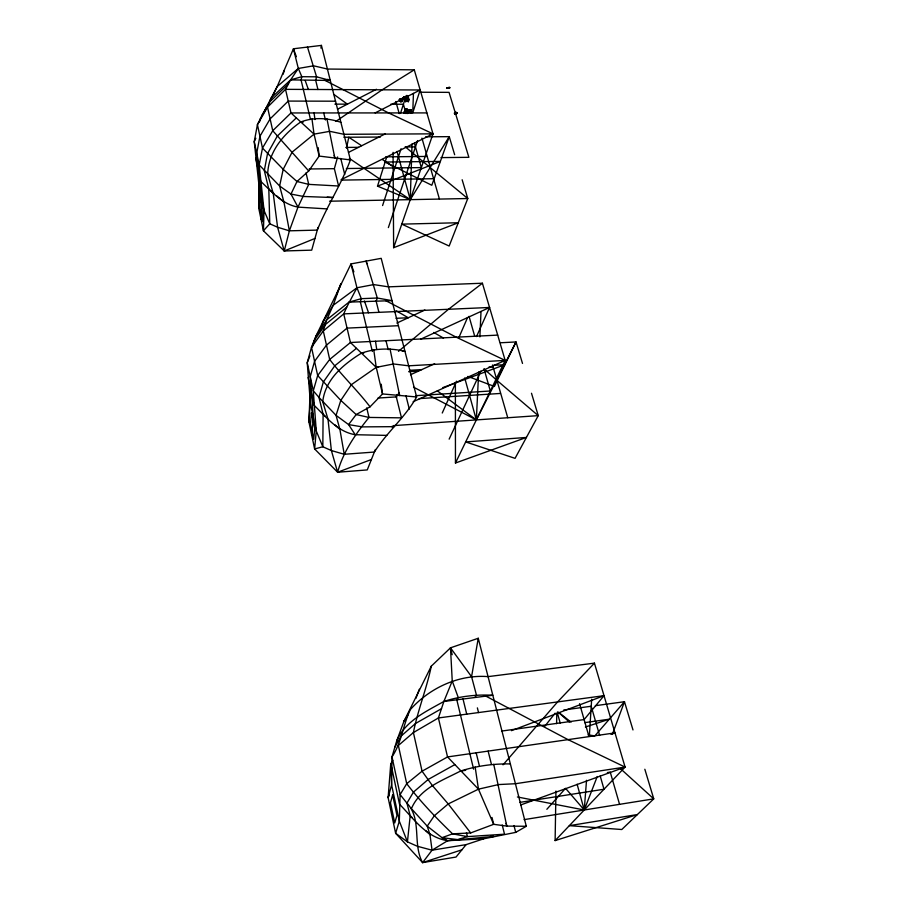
<?xml version="1.0" encoding="UTF-8"?>
<svg xmlns="http://www.w3.org/2000/svg" width="908" height="908" viewBox="0 0 908 908"><rect width="100%" height="100%" fill="white"/><g stroke="black" fill="none" stroke-linecap="round" stroke-linejoin="round"><path stroke-width="1.36" d="M555.946 791.05L555.117 840.592L637.382 814.555L569.316 825.667L621.776 829.515L653.76 798.858L644.839 769.246M531.498 393.255L538.24 415.637L515.063 458.347L465.668 441.924L526.413 437.452L455.453 463.023L455.385 383.709M309.957 355.8L307.233 362.712L313.283 390.792L318.98 397.42L323.112 414.309L322.828 446.759L331.375 450.55L344.245 454.284L374.368 452.048C386.763 432.344 405.297 417.271 416.613 396.966L381.201 258.337L350.999 263.91L315.905 336.187L311.501 347.231L307.233 362.712L310.445 403.651L316.268 430.982L322.828 446.759L314.622 448.949L308.936 421.936L310.082 392.222M259.245 180.181L258.712 208.102L263.433 230.78L284.238 250.971L311.705 250.154L318.004 227.488M556.593 723.653L556.786 713.767M406.478 95.476L405.66 101.98L405.592 96.623L409.031 99.574L408.26 101.98M406.897 108.767L406.421 110.674L405.706 108.937L404.435 113.228L405.762 111.718L411.494 111.718L411.006 113.228L410.949 109.823L405.967 109.8L403.924 112.978L405.297 110.697L405.24 112.081L404.332 112.081L404.174 113.216L405.706 108.937L406.897 108.767L407.805 113.171L405.762 111.718L405.286 109.789L404.332 112.081L405.297 110.697L404.934 112.615M412.05 143.929L410.246 199.635L377.512 186.151L386.797 156.755M259.223 187.616L264.035 210.474L269.767 223.788L277.587 227.25L289.38 230.825L317.278 230.11C327.016 206.082 341.408 184.233 350.397 159.922L321.421 45.4L293.432 48.771L277.178 86.566L257.429 124.623L254.24 141.625L259.223 187.616L258.712 208.102L259.325 205.367M261.061 219.384L261.618 198.988L256.703 153.225L259.938 136.291L270.119 118.891L288.233 101.083L335.54 101.197M478.664 372.03L476.337 419.916L413.571 387.171M479.878 336.902L481.013 311.478M413.446 93.388L412.754 112.785L420.166 89.983L285.521 89.347L267.519 107.178L257.429 124.623L262.48 148.072L259.2 164.938L264.035 210.474L263.433 230.78L269.767 223.788L268.813 189.08L264.307 170.602L267.531 153.6L277.303 136.075L296.314 117.881L314.054 134.134L319.162 156.074L308.709 170.965L296.984 181.498L290.98 194.062L297.972 207.115L289.38 230.825L284.238 250.971L314.962 238.463M457.291 112.898L454.499 112.842L457.212 112.808L455.067 114.011L457.303 113.273L456.611 112.66C457.564 113.954 456.883 112.535 455.078 114.011L457.246 112.706L455.101 114.033M455.725 113.682L455.328 112.751L456.781 112.762L454.613 113.738L457.235 113.046M555.117 840.592L625.079 767.09L594.434 663.146L488.061 676.63C458.858 674.303 429.654 687.923 410.416 709.511C403.004 724.868 401.62 742.574 392.006 756.852L400.122 794.591L406.932 803.137L410.2 815.725L407.431 841.852L399.316 821.138L391.609 784.898L392.006 756.852L396.671 741.03L403.958 721.293L431.3 666.154L450.493 647.835L478.255 638.256L526.299 826.28L515.71 832.375L483.658 838.81L466.099 844.622L432.049 850.194L417.294 846.245L407.431 841.852L395.627 833.283L388.125 797.678L390.735 763.923L392.733 760.495M589.337 736.252L591.675 699.171M455.555 112.002L456.747 113.25M403.186 97.928L402.914 99.562L403.742 97.315L402.914 99.562L401.858 100.028L399.361 99.301M517.412 796.974L584.241 809.993L586.523 780.324M308.936 421.936L310.377 398.43M456.69 113.432L457.303 113.273L454.431 113.296L457.212 112.808M311.762 435.375L313.339 417.237L310.241 376.672L314.565 361.316L326.471 345.131L347.06 328.117L398.408 325.7M447.757 87.883L446.713 88.167L449.664 87.906L449.006 87.565C442.866 89.665 453.784 86.453 447.962 88.269C452.593 86.215 441.765 89.926 449.403 87.452L447.269 88.382M399.497 99.903L399.577 99.278M399.679 99.381L399.679 100.89L401.881 101.775L403.118 97.848L402.199 100.765L399.52 99.778L401.654 100.039C404.196 99.312 401.711 98.28 400.405 99.199M406.171 99.846C403.402 97.417 411.267 97.338 405.604 98.632M406.739 98.495C410.371 99.04 406.069 99.051 406.92 98.563C403.856 99.154 407.295 102.525 408.35 99.528M405.694 100.039L406.568 98.632M408.135 98.37L406.92 99.88L408.067 98.132M408.43 99.789C407.556 96.691 408.067 101.026 408.384 99.267M474.963 697.389L476.462 695.119L471.57 676.698L478.255 638.256M320.921 48.124L321.421 45.4M259.575 121.785L260.051 119.198L269.676 101.946L270.902 98.212L290.617 79.881L298.312 68.452L313.612 65.807L327.402 69.042L414.275 69.837L433.002 133.851L393.629 247.702L458.279 222.744L401.779 224.14L449.154 246.034L467.768 198.523L462.149 179.761M449.574 87.701L448.075 87.804L449.403 87.452M346.527 148.072L348.786 137.233L361.498 145.666M315.768 80.052L316.563 76.817L307.449 46.932M431.3 666.154C426.658 688.695 417.85 710.022 413.401 732.563L422.072 771.21L432.276 785.409L448.223 803.932L470.673 832.942L493.668 824.316L506.789 826.098L526.299 826.28M448.972 88.087L449.664 87.906L446.781 88.076L449.505 87.77M314.872 339.978L315.905 336.187L326.687 319.854L333.145 305.326L340.965 283.602L336.755 294.113M426.874 112.91L290.991 112.955L272.74 130.718L262.48 148.072L283.205 169.308L296.984 181.498L308.709 184.369L338.605 186.004L334.36 168.672L337.628 156.936M312.431 346.879L314.191 340.5L325.473 324.474L346.697 307.21L356.946 287.768L350.999 263.91L353.882 271.855M321.625 326.835L323.078 321.625L326.585 315.644M404.015 112.74L405.592 110.481M407.737 99.574L406.841 96.43L408.135 96.441L409.031 99.574L399.395 99.608L401.484 99.664L401.574 98.7L400.496 98.87M401.654 100.039L401.972 99.619M399.997 99.88L399.679 100.89L400.723 99.88L399.815 99.869L400.973 100.765L401.415 99.358L402.448 99.959M402.062 101.185L400.655 101.775L401.415 99.358M401.813 100.3L402.199 99.074M407.136 97.508L405.842 97.508L405.592 96.623L404.775 98.847L406.375 99.369L408.135 96.441L407.374 98.847M400.496 113.409L405.91 96.305M405.082 99.914L406.16 96.509M405.354 100.902L407.079 95.465L406.375 99.369L404.366 97.86M405.002 112.229L405.479 110.719M405.717 110.572L405.967 109.8L407.193 109.823L405.967 109.8L406.512 113.375M405.286 113.228L405.762 111.718M406.103 110.311L411.755 112.615L410.949 109.823L406.818 111.332M405.967 111.468L407.442 110.719M406.58 109.8L407.34 110.322L406.296 108.847L406.829 110.719M406.727 110.311L406.841 110.186M406.251 112.467L407.726 111.718M406.614 112.104L407.84 112.115L405.797 113.375M407.227 112.104L407.647 113.591M407.987 112.615L407.374 112.603L411.755 112.615L410.87 112.728M405.002 110.572L411.211 110.719L410.722 112.229L410.949 109.823L406.761 112.603L407.749 113.364M382.586 205.548L401.064 148.73M491.988 817.472L493.668 824.316L478.459 789.165L447.542 756.932L438.405 717.967L443.876 701.464L452.241 680.966L450.493 647.835L471.57 676.698M388.363 227.59L417.578 140.581M283.08 74.263L284.442 70.347M376.264 301.002L377.297 298.017L366.117 260.937L366.809 263.672M456.826 112.898L454.522 112.864L456.735 112.853M375.401 449.46L367.263 469.924L337.628 472.239C343.247 451.401 355.698 433.933 368.989 417.43L366.741 407.885M415.932 698.32L419.314 689.229M612.321 734.413L624.477 701.714L595.364 705.686M389.112 795.056L388.125 797.678L391.609 784.898L390.735 763.923M546.854 809.289L565.559 788.326L584.241 809.993L597.248 776.522M455.373 112.83C452.808 112.864 459.3 113.375 455.566 112.172M397.307 394.344L396.297 396.898L401.484 417.85L368.989 417.43L356.163 414.559L340.806 400.383L317.675 375.549L311.501 347.231L323.293 330.955L343.723 313.884L346.697 307.21M447.723 88.178L449.471 87.508L446.952 88.019L448.904 87.951M403.311 98.563L403.867 97.44M458.892 337.572L467.575 317.516M442.253 413.015L456.508 381.19M476.518 336.562L489.56 307.471L343.723 313.884L350.431 342.509L376.241 367.354L382.506 393.947L370.055 406.818L356.163 414.559L348.604 424.592L355.221 434.716L386.819 435.386M449.142 439.143L480.877 371.168M255.829 138.266L254.24 141.625L259.2 164.938L279.619 185.992L290.98 194.062L303.442 196.469L332.748 197.535L327.209 197.104M455.453 463.023L505.166 360.408L482.409 283.228L388.476 286.849L373.699 284.59L356.946 287.768L333.145 305.326L323.078 321.625M270.493 100.289L277.178 86.566L298.312 68.452L293.432 48.771L296.371 56.705M255.772 158.14L260.675 181.305C271.776 191.713 282.195 204.209 297.972 207.115L308.709 184.369L306.041 172.872M290.617 79.881L330.296 80.46L316.563 76.817L301.831 76.703L290.617 79.881L285.521 89.347L290.991 112.955L296.314 117.881M437.316 390.837L476.337 419.916L496.608 380.089L484.463 369.261M396.671 741.03C405.138 720.975 426.056 711.52 443.876 701.464C459.63 696.277 476.28 694.359 492.817 695.244L443.876 701.464M394.81 747.216L401.143 736.036L415.592 723.449L441.515 708.683M261.731 115.725L266.589 107.541M408.248 714.358L403.958 721.293L406.375 717.922M349.296 158.367L410.246 199.635L430.142 167.526L405.195 146.756M448.961 87.815L448.098 87.724L448.961 87.531M401.484 99.664L402.675 99.176L403.197 97.485M404.287 112.728L405.626 111.219L407.59 111.219M446.929 88.212L448.427 87.951M611.027 734.368L615 732.892L447.542 756.932L422.072 771.21L406.716 783.706L400.122 794.591L399.316 821.138L395.627 833.283L422.617 862.6L432.049 850.194L447.689 840.683L493.85 836.404L491.103 835.95M544.789 726.286L555.129 713.143M466.099 844.622L456.032 857.05L422.617 862.6C412.198 844.009 422.334 819.356 406.932 803.137L413.469 792.082L428.236 779.427L454.738 764.684M448.087 87.86L449.006 87.565M502.226 824.975L504.507 834.191L467.382 836.62L452.57 833.839C436.237 818.119 420.586 801.662 406.716 783.706L398.374 745.479L413.401 732.563L438.405 717.967L604.024 695.676L584.116 719.579L501.534 731.088M503.032 764.82L557.569 701.929L594.434 663.146M405.831 100.209L408.225 99.778M400.099 100.448L399.679 100.89L399.406 99.903M288.392 83.933L269.676 101.946L267.519 107.178L272.74 130.718L308.709 170.965M455.952 112.547L456.713 112.91C452.524 112.547 455.702 114.465 456.293 113.16C452.979 113.75 455.759 112.626 455.022 113.977L455.589 113.523L454.67 113.67M407.408 112.49L406.659 111.968L405.274 112.864L406.001 111.922M340.886 122.308C327.856 117.972 313.498 116.95 300.548 122.092C283.058 134.373 268.393 151.999 267.667 174.257L273.229 193.347L277.587 227.25L284.238 250.971M406.148 110.174L404.775 111.082L405.138 112.694M446.952 88.019L447.86 88.235M341.124 179.705L433.002 133.851L343.916 134.293L329.808 131.331L314.054 134.134L292.149 152.124L283.205 169.308L279.619 185.992L283.954 202.098L289.38 230.825M398.476 351.339L448.495 309.276L482.409 283.228M356.413 348.366L334.802 365.754L323.327 382.018L318.98 397.42L336.051 415.365L348.604 424.592L362.213 426.885L394.004 426.658L391.303 426.544M348.99 302.126L392.006 300.639L377.297 298.017L361.316 298.675L348.99 302.126L326.687 319.854L323.293 330.955L329.683 359.454C342.225 376.014 357.411 390.304 370.055 406.818M448.234 87.94L448.734 87.815M402.358 351.305L404.945 351.283C390.463 348.002 375.163 348.127 361.146 353.314C343.315 364.505 325.257 379.351 322.737 401.699L328.015 419.258L331.375 450.55L337.628 472.239L371.406 459.505M335.926 121.366L382.177 89.801L414.275 69.837M406.182 112.104L407.84 112.115L406.829 112.104M337.583 109.21L376.434 89.268M402.868 98.62L407.329 96.35L406.455 96.486M375.152 112.898L420.166 89.983M510.364 763.923C493.464 763.628 476.541 765.909 460.424 771.096C442.321 780.528 419.916 788.303 411.415 808.653L427.225 826.155L441.992 837.675L447.689 840.683L483.658 838.81M408.225 112.229L411.211 110.719M348.513 152.385L385.128 133.941M485.632 695.993L568.045 739.634L625.079 767.09L515.426 783.729L498.492 784.569L478.459 789.165L448.223 803.932L434.33 815.725L427.225 826.155L429.983 834.702L432.049 850.194M396.875 323.066L424.899 310.014M420.949 339.07L489.56 307.471M410.495 374.743L434.648 363.756M413.14 401.722L505.166 360.408L456.247 337.186L385.65 300.605M406.943 112.49L407.84 112.115M377.512 186.151L440.369 161.42L385.128 162.033L431.811 185.266L449.256 136.665L425.716 136.802M511.42 730.668L604.024 695.676M442.775 387.614L504.984 364.664L493.77 365.3M520.647 804.987L625.079 767.09M585.399 727.024L609.313 719.193L584.661 722.643M422.617 862.6L461.9 849.809M454.477 113.466L455.385 113.262M524.086 819.629L653.76 798.858L620.743 768.917M520.012 802.354L603.99 789.234L600.188 775.897M607.361 772.56L609.972 772.163M460.424 771.096L465.702 770.313M563.72 710.011L591.199 706.254L599.643 735.457M447.179 88.258L447.848 88.167M430.256 134.191L433.002 133.851L388.545 112.921L324.417 80.108M401.676 98.7L401.858 100.028M393.096 425.659L538.24 415.637L496.948 380.395L507.754 417.748M419.19 398.612L500.478 393.448M378 398.044L396.932 396.864M415.785 395.672L490.343 390.996L483.987 368.716M409.485 370.305L421.777 369.613M408.645 371.69L418.497 371.134M488.913 367.093L492.794 366.866M378.534 367.229L376.241 367.354L351.441 384.617L340.806 400.383L336.051 415.365L339.887 429.336L344.245 454.284M505.166 360.408L408.657 365.81L393.505 363.972L376.241 367.354L373.733 349.784M500.444 342.77L516.028 341.953L522.509 363.438M361.146 353.314L363.711 353.178M497.709 335.109L350.431 342.509L329.683 359.454L317.675 375.549L313.283 390.792L316.268 430.982L314.622 448.949L337.628 472.239M470.673 832.942L452.57 833.839L441.992 837.675L457.621 839.582L467.382 836.62L466.451 832.659M396.036 318.311L408.282 317.755L396.126 310.74M402.539 98.212L403.674 98.2L403.617 97.111M491.035 836.484L493.85 836.404M447.792 88.031L447.02 88.099M329.536 201.213L467.768 198.523L430.449 167.787L439.427 199.068M341.397 180.102L433.354 178.728M309.185 168.979L334.36 168.672M346.357 168.525L421.335 167.594L414.389 143.078M385.718 156.846L426.953 156.437M440.959 157.606L468.88 157.322L449.051 92.355L419.734 92.23M345.857 147.425L358.558 147.323M405.751 146.948L415.467 146.88M343.848 137.256L380.395 137.051M300.548 122.092L303.204 122.081M405.672 110.311L407.34 110.322L406.319 110.311M404.559 111.332L405.479 111.332M404.934 112.467L405.524 112.467M334.904 104.136L347.424 104.159L334.087 94.568M390.803 104.227L403.402 104.25L406.035 113.557M404.117 96.974L406.602 96.974M405.15 97.633L407.749 97.644M402.505 97.848L406.852 97.86L406.319 95.998M402.392 98.484L407.42 98.495M406.046 100.777L408.645 100.777M297.972 207.115L327.096 208.897M416.613 396.966L382.506 393.947L381.235 384.209M406.432 99.608L405.422 99.12M350.397 159.922L319.162 156.074L318.197 147.652M588.168 734.913L594.854 735.866L624.477 701.714L632.99 729.941M402.494 99.074L402.619 97.724M403.674 98.2L402.732 98.019L403.231 98.348M391.552 767.033L399.52 804.238C413.707 818.653 426.102 837.562 447.689 840.683M308.118 377.467L314.077 405.274C326.267 417.078 337.447 431.709 355.221 434.716M327.674 79.518L330.296 80.46L327.743 79.325M406.216 109.913L407.34 110.322M467.858 376.411L494.395 386.445L516.028 341.953L496.767 379.76L492.499 364.982M433.786 332.476L443.49 338.082M382.302 159.479L395.014 167.923M407.976 111.332L405.967 109.8M559.033 712.678L571.075 722.166M268.813 189.08L273.853 193.415M276.883 196.026L283.954 202.098M557.887 711.872L569.395 722.053M323.112 414.309L325.212 416.182M334.643 424.638L339.887 429.336M410.2 815.725L412.175 817.62M426.022 830.911L429.983 834.702M298.312 68.452L301.831 76.703L301.059 79.949L310.491 119.459M356.946 287.768L361.316 298.675L360.317 301.66L372.371 351.464M305.201 80.517L308.38 89.461M452.241 680.966L458.245 697.503L456.792 699.773L473.613 769.155M364.414 300.979L368.546 312.795M454.658 154.735L449.256 136.665L430.29 167.254L421.936 138.141M610.29 772.254L619.562 804.329M469.039 316.336L474.714 336.244M579.576 703.689L588.895 736.331M406.455 97.644L407.34 100.777M406.114 98.495L406.375 99.369M402.641 99.358L400.871 99.358L400.973 100.765L400.723 99.88M401.949 99.88L402.199 100.765M404.877 110.821L405.274 112.229M395.831 101.514L399.225 113.602M464.737 378L476.337 419.916M557.217 712.303L560.202 723.097M577.125 784.24L584.241 809.993M397.023 151.454L410.246 199.635M405.933 395.672L409.304 409.099M513.985 825.531L515.71 832.375M340.75 158.446L344.722 174.415M376.014 300.661L378.92 312.341M385.979 340.727L388.215 349.682M398.975 392.948L399.656 395.65L390.02 348.933M477.37 707.877L478.539 712.564M488.129 751.098L491.387 764.184M506.108 823.352L506.789 826.098L493.736 764.32M315.553 79.79L317.936 89.506M323.713 112.944L325.45 119.958M334.189 155.438L334.859 158.162L326.948 118.835M375.503 341.249L376.718 349.455M450.493 647.835L452.184 654.713M462.955 698.74L466.723 714.153M476.178 752.823L479.276 765.467M314.066 112.944L314.962 119.584M400.451 100.595L400.655 101.775M407.272 111.968L407.374 112.603M475.156 767.044L478.459 789.165M311.966 118.857L314.054 134.134M456.611 112.66L456.69 113.341M393.629 247.702L393.062 152.34M260.165 196.219L259.847 208.783L262.526 221.609L262.877 209.112L260.165 196.219M311.421 412.822L310.479 424.013L313.714 439.302L314.701 428.224L311.421 412.822M392.631 794.988L390.463 802.751L394.73 822.932L396.966 815.384L392.631 794.988M457.223 112.66L456.633 112.683L457.246 112.706"/></g></svg>
